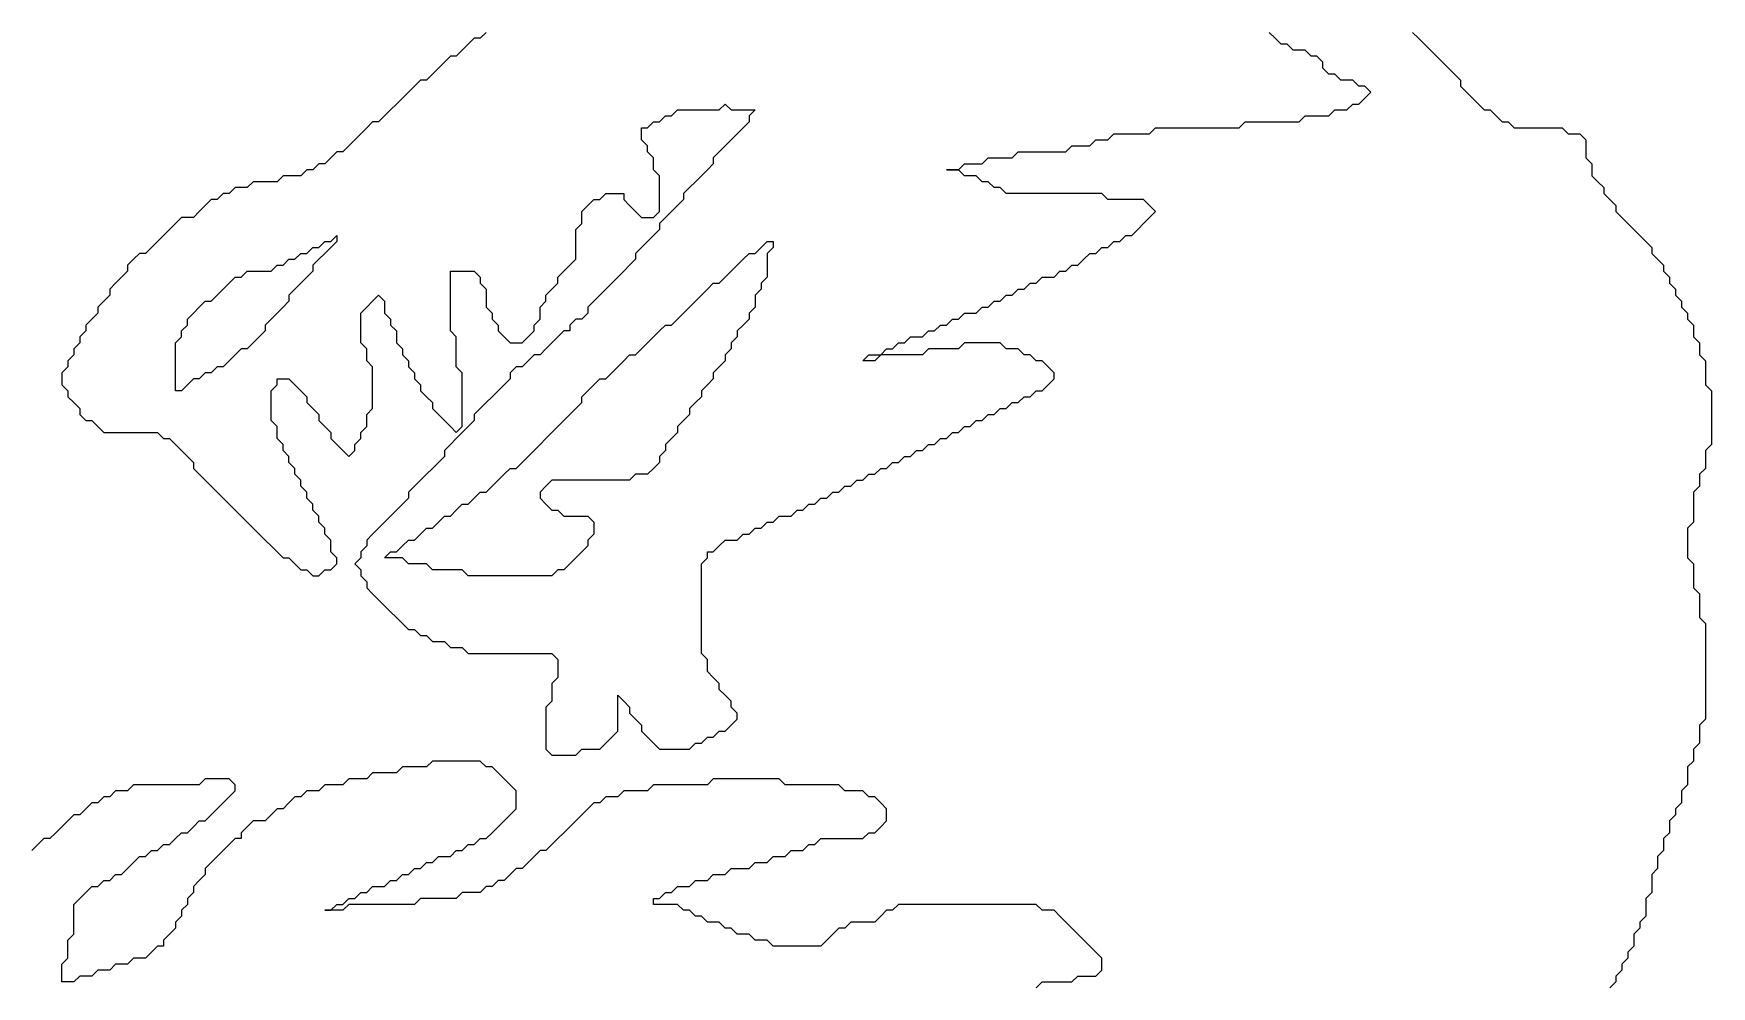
# Model space of a CAD drawing. Extents: x -0.87 to 0.87, y -0.9 to 0.9.
# Drawn here: x -0.6381 to -0.2433, y 0.4489 to 0.6733 of the extents above; entities that cross this region are included whole.
import ezdxf

# ---------------------------------------------------------------- set-up
doc = ezdxf.new("R2010")
doc.units = 0

msp = doc.modelspace()

# ---------------------------------------------------------------- linework, layer by layer
for points in [[(-0.531562, 0.673594), (-0.532969, 0.672187), (-0.534375, 0.672187), (-0.535781, 0.670781), (-0.537187, 0.669375), (-0.538594, 0.667969), (-0.54, 0.667969), (-0.541406, 0.666562), (-0.542813, 0.665156), (-0.544219, 0.66375), (-0.545625, 0.662344), (-0.547031, 0.662344), (-0.548438, 0.660937), (-0.549844, 0.659531), (-0.55125, 0.658125), (-0.552656, 0.656719), (-0.554063, 0.655312), (-0.555469, 0.653906), (-0.556875, 0.6525), (-0.558281, 0.6525), (-0.559688, 0.651094), (-0.561094, 0.649687), (-0.5625, 0.648281), (-0.563906, 0.646875), (-0.565312, 0.645469), (-0.566719, 0.645469), (-0.568125, 0.644062), (-0.569531, 0.642656), (-0.570937, 0.642656), (-0.572344, 0.64125), (-0.57375, 0.64125), (-0.575156, 0.639844), (-0.576562, 0.639844), (-0.577969, 0.639844), (-0.579375, 0.639844), (-0.580781, 0.638437), (-0.582187, 0.638437), (-0.583594, 0.638437), (-0.585, 0.638437), (-0.586406, 0.638437), (-0.587812, 0.637031), (-0.589219, 0.637031), (-0.590625, 0.637031), (-0.592031, 0.635625), (-0.593437, 0.635625), (-0.594844, 0.634219), (-0.59625, 0.634219), (-0.597656, 0.632812), (-0.599062, 0.631406), (-0.600469, 0.63), (-0.601875, 0.63), (-0.603281, 0.63), (-0.604687, 0.628594), (-0.606094, 0.627188), (-0.6075, 0.625781), (-0.608906, 0.624375), (-0.610312, 0.622969), (-0.611719, 0.621563), (-0.613125, 0.621563), (-0.614531, 0.620156), (-0.615938, 0.61875), (-0.615938, 0.617344), (-0.617344, 0.615938), (-0.61875, 0.614531), (-0.620156, 0.613125), (-0.620156, 0.611719), (-0.621563, 0.610312), (-0.622969, 0.608906), (-0.622969, 0.6075), (-0.624375, 0.606094), (-0.625781, 0.604687), (-0.625781, 0.603281), (-0.627188, 0.601875), (-0.627188, 0.600469), (-0.628594, 0.599062), (-0.628594, 0.597656), (-0.63, 0.59625), (-0.63, 0.594844), (-0.631406, 0.593437), (-0.631406, 0.592031), (-0.631406, 0.590625), (-0.63, 0.589219), (-0.63, 0.587812), (-0.628594, 0.586406), (-0.627188, 0.585), (-0.627188, 0.583594), (-0.625781, 0.582187), (-0.624375, 0.582187), (-0.622969, 0.580781), (-0.621563, 0.579375), (-0.620156, 0.579375), (-0.61875, 0.579375), (-0.617344, 0.579375), (-0.615938, 0.579375), (-0.614531, 0.579375), (-0.613125, 0.579375), (-0.611719, 0.579375), (-0.610312, 0.579375), (-0.608906, 0.579375), (-0.6075, 0.577969), (-0.606094, 0.577969), (-0.604687, 0.576562), (-0.603281, 0.575156), (-0.601875, 0.57375), (-0.600469, 0.572344), (-0.600469, 0.570937), (-0.599062, 0.569531), (-0.597656, 0.568125), (-0.59625, 0.566719), (-0.594844, 0.565312), (-0.593437, 0.563906), (-0.592031, 0.5625), (-0.590625, 0.561094), (-0.589219, 0.559688), (-0.587812, 0.558281), (-0.586406, 0.556875), (-0.585, 0.555469), (-0.583594, 0.554063), (-0.582187, 0.552656), (-0.580781, 0.55125), (-0.579375, 0.549844), (-0.577969, 0.549844), (-0.576562, 0.548438), (-0.575156, 0.547031), (-0.57375, 0.547031), (-0.572344, 0.545625), (-0.570937, 0.545625), (-0.569531, 0.547031), (-0.568125, 0.547031), (-0.566719, 0.548438), (-0.566719, 0.549844), (-0.568125, 0.55125), (-0.568125, 0.552656), (-0.568125, 0.554063), (-0.569531, 0.555469), (-0.569531, 0.556875), (-0.570937, 0.558281), (-0.570937, 0.559688), (-0.572344, 0.561094), (-0.572344, 0.5625), (-0.57375, 0.563906), (-0.57375, 0.565312), (-0.575156, 0.566719), (-0.575156, 0.568125), (-0.576562, 0.569531), (-0.576562, 0.570937), (-0.577969, 0.572344), (-0.577969, 0.57375), (-0.579375, 0.575156), (-0.579375, 0.576562), (-0.580781, 0.577969), (-0.580781, 0.579375), (-0.580781, 0.580781), (-0.582187, 0.582187), (-0.582187, 0.583594), (-0.582187, 0.585), (-0.582187, 0.586406), (-0.582187, 0.587812), (-0.582187, 0.589219), (-0.580781, 0.590625), (-0.580781, 0.592031), (-0.579375, 0.592031), (-0.577969, 0.592031), (-0.576562, 0.590625), (-0.575156, 0.589219), (-0.57375, 0.587812), (-0.57375, 0.586406), (-0.572344, 0.585), (-0.570937, 0.583594), (-0.570937, 0.582187), (-0.569531, 0.580781), (-0.568125, 0.579375), (-0.568125, 0.577969), (-0.566719, 0.576562), (-0.565312, 0.575156), (-0.563906, 0.57375), (-0.5625, 0.575156), (-0.5625, 0.576562), (-0.561094, 0.577969), (-0.561094, 0.579375), (-0.559688, 0.580781), (-0.559688, 0.582187), (-0.559688, 0.583594), (-0.558281, 0.585), (-0.558281, 0.586406), (-0.558281, 0.587812), (-0.558281, 0.589219), (-0.558281, 0.590625), (-0.558281, 0.592031), (-0.558281, 0.593437), (-0.558281, 0.594844), (-0.559688, 0.59625), (-0.559688, 0.597656), (-0.559688, 0.599062), (-0.561094, 0.600469), (-0.561094, 0.601875), (-0.561094, 0.603281), (-0.561094, 0.604687), (-0.561094, 0.606094), (-0.561094, 0.6075), (-0.559688, 0.608906), (-0.558281, 0.610312), (-0.556875, 0.611719), (-0.555469, 0.610312), (-0.555469, 0.608906), (-0.555469, 0.6075), (-0.554063, 0.606094), (-0.554063, 0.604687), (-0.552656, 0.603281), (-0.552656, 0.601875), (-0.552656, 0.600469), (-0.55125, 0.599062), (-0.55125, 0.597656), (-0.549844, 0.59625), (-0.549844, 0.594844), (-0.548438, 0.593437), (-0.548438, 0.592031), (-0.547031, 0.590625), (-0.547031, 0.589219), (-0.545625, 0.587812), (-0.544219, 0.586406), (-0.544219, 0.585), (-0.542813, 0.583594), (-0.541406, 0.582187), (-0.54, 0.580781), (-0.538594, 0.579375), (-0.537187, 0.580781), (-0.537187, 0.582187), (-0.537187, 0.583594), (-0.537187, 0.585), (-0.537187, 0.586406), (-0.537187, 0.587812), (-0.537187, 0.589219), (-0.537187, 0.590625), (-0.537187, 0.592031), (-0.537187, 0.593437), (-0.538594, 0.594844), (-0.538594, 0.59625), (-0.538594, 0.597656), (-0.538594, 0.599062), (-0.538594, 0.600469), (-0.538594, 0.601875), (-0.54, 0.603281), (-0.54, 0.604687), (-0.54, 0.606094), (-0.54, 0.6075), (-0.54, 0.608906), (-0.54, 0.610312), (-0.54, 0.611719), (-0.54, 0.613125), (-0.54, 0.614531), (-0.54, 0.615938), (-0.54, 0.617344), (-0.538594, 0.617344), (-0.537187, 0.617344), (-0.535781, 0.617344), (-0.534375, 0.617344), (-0.532969, 0.615938), (-0.532969, 0.614531), (-0.531562, 0.613125), (-0.531562, 0.611719), (-0.531562, 0.610312), (-0.531562, 0.608906), (-0.530156, 0.6075), (-0.530156, 0.606094), (-0.52875, 0.604687), (-0.52875, 0.603281), (-0.527344, 0.601875), (-0.525937, 0.600469), (-0.524531, 0.600469), (-0.523125, 0.600469), (-0.521719, 0.601875), (-0.520312, 0.603281), (-0.520312, 0.604687), (-0.518906, 0.606094), (-0.518906, 0.6075), (-0.518906, 0.608906), (-0.5175, 0.610312), (-0.5175, 0.611719), (-0.516094, 0.613125), (-0.514687, 0.614531), (-0.514687, 0.615938), (-0.513281, 0.617344), (-0.511875, 0.61875), (-0.510469, 0.620156), (-0.510469, 0.621563), (-0.510469, 0.622969), (-0.510469, 0.624375), (-0.510469, 0.625781), (-0.510469, 0.627188), (-0.509062, 0.628594), (-0.509062, 0.63), (-0.509062, 0.631406), (-0.507656, 0.632812), (-0.50625, 0.634219), (-0.504844, 0.634219), (-0.503437, 0.635625), (-0.502031, 0.635625), (-0.500625, 0.635625), (-0.499219, 0.635625), (-0.499219, 0.634219), (-0.497812, 0.632812), (-0.496406, 0.631406), (-0.495, 0.63), (-0.493594, 0.63), (-0.492188, 0.63), (-0.490781, 0.631406), (-0.490781, 0.632812), (-0.490781, 0.634219), (-0.490781, 0.635625), (-0.490781, 0.637031), (-0.490781, 0.638437), (-0.490781, 0.639844), (-0.492188, 0.64125), (-0.492188, 0.642656), (-0.492188, 0.644062), (-0.493594, 0.645469), (-0.493594, 0.646875), (-0.495, 0.648281), (-0.495, 0.649687), (-0.495, 0.651094), (-0.493594, 0.651094), (-0.492188, 0.6525), (-0.490781, 0.6525), (-0.489375, 0.653906), (-0.487969, 0.653906), (-0.486563, 0.655312), (-0.485156, 0.655312), (-0.48375, 0.655312), (-0.482344, 0.655312), (-0.480937, 0.655312), (-0.479531, 0.655312), (-0.478125, 0.655312), (-0.476719, 0.655312), (-0.475312, 0.656719), (-0.473906, 0.655312), (-0.4725, 0.655312), (-0.471094, 0.655312), (-0.469687, 0.655312), (-0.468281, 0.655312), (-0.469687, 0.653906), (-0.469687, 0.6525), (-0.471094, 0.651094), (-0.4725, 0.649687), (-0.473906, 0.648281), (-0.475312, 0.646875), (-0.476719, 0.645469), (-0.478125, 0.644062), (-0.478125, 0.642656), (-0.479531, 0.64125), (-0.480937, 0.639844), (-0.482344, 0.638437), (-0.48375, 0.637031), (-0.485156, 0.635625), (-0.485156, 0.634219), (-0.486563, 0.632812), (-0.487969, 0.631406), (-0.489375, 0.63), (-0.490781, 0.628594), (-0.490781, 0.627188), (-0.492188, 0.625781), (-0.493594, 0.624375), (-0.495, 0.622969), (-0.496406, 0.621563), (-0.496406, 0.620156), (-0.497812, 0.61875), (-0.499219, 0.617344), (-0.500625, 0.615938), (-0.502031, 0.614531), (-0.503437, 0.613125), (-0.504844, 0.611719), (-0.50625, 0.610312), (-0.507656, 0.608906), (-0.507656, 0.6075), (-0.509062, 0.606094), (-0.510469, 0.606094), (-0.511875, 0.604687), (-0.511875, 0.603281), (-0.513281, 0.603281), (-0.514687, 0.601875), (-0.516094, 0.600469), (-0.5175, 0.599062), (-0.518906, 0.597656), (-0.520312, 0.597656), (-0.521719, 0.59625), (-0.523125, 0.594844), (-0.524531, 0.594844), (-0.525937, 0.593437), (-0.525937, 0.592031), (-0.527344, 0.590625), (-0.52875, 0.589219), (-0.530156, 0.587812), (-0.531562, 0.586406), (-0.532969, 0.585), (-0.534375, 0.583594), (-0.534375, 0.582187), (-0.535781, 0.580781), (-0.537187, 0.579375), (-0.538594, 0.577969), (-0.54, 0.576562), (-0.541406, 0.575156), (-0.541406, 0.57375), (-0.542813, 0.572344), (-0.544219, 0.570937), (-0.545625, 0.569531), (-0.547031, 0.568125), (-0.548438, 0.566719), (-0.549844, 0.565312), (-0.549844, 0.563906), (-0.55125, 0.5625), (-0.552656, 0.561094), (-0.554063, 0.559688), (-0.555469, 0.558281), (-0.556875, 0.556875), (-0.558281, 0.555469), (-0.559688, 0.554063), (-0.559688, 0.552656), (-0.561094, 0.55125), (-0.561094, 0.549844), (-0.5625, 0.548438), (-0.561094, 0.547031), (-0.561094, 0.545625), (-0.559688, 0.544219), (-0.559688, 0.542813), (-0.558281, 0.541406), (-0.556875, 0.54), (-0.555469, 0.538594), (-0.554063, 0.537187), (-0.552656, 0.535781), (-0.55125, 0.534375), (-0.549844, 0.532969), (-0.548438, 0.532969), (-0.547031, 0.531562), (-0.545625, 0.531562), (-0.544219, 0.530156), (-0.542813, 0.530156), (-0.541406, 0.530156), (-0.54, 0.52875), (-0.538594, 0.52875), (-0.537187, 0.52875), (-0.535781, 0.527344), (-0.534375, 0.527344), (-0.532969, 0.527344), (-0.531562, 0.527344), (-0.530156, 0.527344), (-0.52875, 0.527344), (-0.527344, 0.527344), (-0.525937, 0.527344), (-0.524531, 0.527344), (-0.523125, 0.527344), (-0.521719, 0.527344), (-0.520312, 0.527344), (-0.518906, 0.527344), (-0.5175, 0.527344), (-0.516094, 0.527344), (-0.514687, 0.525937), (-0.514687, 0.524531), (-0.514687, 0.523125), (-0.514687, 0.521719), (-0.516094, 0.520312), (-0.516094, 0.518906), (-0.516094, 0.5175), (-0.516094, 0.516094), (-0.5175, 0.514687), (-0.5175, 0.513281), (-0.5175, 0.511875), (-0.5175, 0.510469), (-0.5175, 0.509062), (-0.5175, 0.507656), (-0.5175, 0.50625), (-0.5175, 0.504844), (-0.516094, 0.503437), (-0.514687, 0.503437), (-0.513281, 0.503437), (-0.511875, 0.503437), (-0.510469, 0.503437), (-0.509062, 0.504844), (-0.507656, 0.504844), (-0.50625, 0.504844), (-0.504844, 0.504844), (-0.503437, 0.50625), (-0.502031, 0.507656), (-0.500625, 0.509062), (-0.500625, 0.510469), (-0.500625, 0.511875), (-0.500625, 0.513281), (-0.500625, 0.514687), (-0.500625, 0.516094), (-0.500625, 0.5175), (-0.499219, 0.516094), (-0.497812, 0.514687), (-0.497812, 0.513281), (-0.496406, 0.511875), (-0.495, 0.510469), (-0.495, 0.509062), (-0.493594, 0.507656), (-0.492188, 0.50625), (-0.490781, 0.504844), (-0.489375, 0.504844), (-0.487969, 0.504844), (-0.486563, 0.504844), (-0.485156, 0.504844), (-0.48375, 0.504844), (-0.482344, 0.50625), (-0.480937, 0.50625), (-0.479531, 0.507656), (-0.478125, 0.507656), (-0.476719, 0.509062), (-0.475312, 0.509062), (-0.473906, 0.510469), (-0.4725, 0.511875), (-0.4725, 0.513281), (-0.473906, 0.514687), (-0.473906, 0.516094), (-0.475312, 0.5175), (-0.476719, 0.518906), (-0.476719, 0.520312), (-0.478125, 0.521719), (-0.479531, 0.523125), (-0.479531, 0.524531), (-0.479531, 0.525937), (-0.480937, 0.527344), (-0.480937, 0.52875), (-0.480937, 0.530156), (-0.480937, 0.531562), (-0.480937, 0.532969), (-0.480937, 0.534375), (-0.480937, 0.535781), (-0.480937, 0.537187), (-0.480937, 0.538594), (-0.480937, 0.54), (-0.480937, 0.541406), (-0.480937, 0.542813), (-0.480937, 0.544219), (-0.480937, 0.545625), (-0.480937, 0.547031), (-0.480937, 0.548438), (-0.479531, 0.549844), (-0.479531, 0.55125), (-0.478125, 0.55125), (-0.476719, 0.552656), (-0.475312, 0.554063), (-0.473906, 0.554063), (-0.4725, 0.554063), (-0.471094, 0.555469), (-0.469687, 0.555469), (-0.468281, 0.556875), (-0.466875, 0.556875), (-0.465469, 0.558281), (-0.464062, 0.558281), (-0.462656, 0.559688), (-0.46125, 0.559688), (-0.459844, 0.559688), (-0.458437, 0.561094), (-0.457031, 0.561094), (-0.455625, 0.5625), (-0.454219, 0.5625), (-0.452813, 0.563906), (-0.451406, 0.563906), (-0.45, 0.565312), (-0.448594, 0.565312), (-0.447187, 0.566719), (-0.445781, 0.566719), (-0.444375, 0.568125), (-0.442969, 0.568125), (-0.441562, 0.569531), (-0.440156, 0.569531), (-0.43875, 0.570937), (-0.437344, 0.570937), (-0.435937, 0.572344), (-0.434531, 0.572344), (-0.433125, 0.57375), (-0.431719, 0.57375), (-0.430312, 0.575156), (-0.428906, 0.575156), (-0.4275, 0.576562), (-0.426094, 0.576562), (-0.424687, 0.577969), (-0.423281, 0.577969), (-0.421875, 0.579375), (-0.420469, 0.579375), (-0.419063, 0.580781), (-0.417656, 0.580781), (-0.41625, 0.582187), (-0.414844, 0.582187), (-0.413437, 0.583594), (-0.412031, 0.583594), (-0.410625, 0.585), (-0.409219, 0.585), (-0.407812, 0.586406), (-0.406406, 0.586406), (-0.405, 0.587812), (-0.403594, 0.587812), (-0.402187, 0.589219), (-0.400781, 0.589219), (-0.399375, 0.590625), (-0.397969, 0.592031), (-0.397969, 0.593437), (-0.399375, 0.594844), (-0.400781, 0.59625), (-0.402187, 0.59625), (-0.403594, 0.597656), (-0.405, 0.597656), (-0.406406, 0.599062), (-0.407812, 0.599062), (-0.409219, 0.599062), (-0.410625, 0.600469), (-0.412031, 0.600469), (-0.413437, 0.600469), (-0.414844, 0.600469), (-0.41625, 0.600469), (-0.417656, 0.600469), (-0.419063, 0.600469), (-0.420469, 0.599062), (-0.421875, 0.599062), (-0.423281, 0.599062), (-0.424687, 0.599062), (-0.426094, 0.599062), (-0.4275, 0.599062), (-0.428906, 0.597656), (-0.430312, 0.597656), (-0.431719, 0.597656), (-0.433125, 0.597656), (-0.434531, 0.597656), (-0.435937, 0.597656), (-0.437344, 0.597656), (-0.43875, 0.597656), (-0.440156, 0.59625), (-0.441562, 0.59625), (-0.442969, 0.59625), (-0.441562, 0.597656), (-0.440156, 0.597656), (-0.43875, 0.597656), (-0.437344, 0.599062), (-0.435937, 0.599062), (-0.434531, 0.600469), (-0.433125, 0.600469), (-0.431719, 0.601875), (-0.430312, 0.601875), (-0.428906, 0.601875), (-0.4275, 0.603281), (-0.426094, 0.603281), (-0.424687, 0.604687), (-0.423281, 0.604687), (-0.421875, 0.606094), (-0.420469, 0.606094), (-0.419063, 0.6075), (-0.417656, 0.6075), (-0.41625, 0.6075), (-0.414844, 0.608906), (-0.413437, 0.608906), (-0.412031, 0.610312), (-0.410625, 0.610312), (-0.409219, 0.611719), (-0.407812, 0.611719), (-0.406406, 0.613125), (-0.405, 0.613125), (-0.403594, 0.614531), (-0.402187, 0.614531), (-0.400781, 0.615938), (-0.399375, 0.615938), (-0.397969, 0.615938), (-0.396562, 0.617344), (-0.395156, 0.617344), (-0.39375, 0.61875), (-0.392344, 0.61875), (-0.390937, 0.620156), (-0.389531, 0.621563), (-0.388125, 0.621563), (-0.386719, 0.622969), (-0.385313, 0.622969), (-0.383906, 0.624375), (-0.3825, 0.624375), (-0.381094, 0.625781), (-0.379688, 0.625781), (-0.378281, 0.627188), (-0.376875, 0.628594), (-0.375469, 0.63), (-0.374062, 0.631406), (-0.375469, 0.632812), (-0.376875, 0.634219), (-0.378281, 0.634219), (-0.379688, 0.634219), (-0.381094, 0.634219), (-0.3825, 0.634219), (-0.383906, 0.634219), (-0.385313, 0.634219), (-0.386719, 0.635625), (-0.388125, 0.635625), (-0.389531, 0.635625), (-0.390937, 0.635625), (-0.392344, 0.635625), (-0.39375, 0.635625), (-0.395156, 0.635625), (-0.396562, 0.635625), (-0.397969, 0.635625), (-0.399375, 0.635625), (-0.400781, 0.635625), (-0.402187, 0.635625), (-0.403594, 0.635625), (-0.405, 0.635625), (-0.406406, 0.635625), (-0.407812, 0.635625), (-0.409219, 0.635625), (-0.410625, 0.637031), (-0.412031, 0.637031), (-0.413437, 0.638437), (-0.414844, 0.638437), (-0.41625, 0.639844), (-0.417656, 0.639844), (-0.419063, 0.639844), (-0.420469, 0.64125), (-0.421875, 0.64125), (-0.423281, 0.64125), (-0.421875, 0.64125), (-0.420469, 0.64125), (-0.419063, 0.642656), (-0.417656, 0.642656), (-0.41625, 0.642656), (-0.414844, 0.642656), (-0.413437, 0.644062), (-0.412031, 0.644062), (-0.410625, 0.644062), (-0.409219, 0.644062), (-0.407812, 0.644062), (-0.406406, 0.645469), (-0.405, 0.645469), (-0.403594, 0.645469), (-0.402187, 0.645469), (-0.400781, 0.645469), (-0.399375, 0.645469), (-0.397969, 0.645469), (-0.396562, 0.645469), (-0.395156, 0.645469), (-0.39375, 0.646875), (-0.392344, 0.646875), (-0.390937, 0.646875), (-0.389531, 0.646875), (-0.388125, 0.648281), (-0.386719, 0.648281), (-0.385313, 0.648281), (-0.383906, 0.649687), (-0.3825, 0.649687), (-0.381094, 0.649687), (-0.379688, 0.649687), (-0.378281, 0.649687), (-0.376875, 0.649687), (-0.375469, 0.649687), (-0.374062, 0.651094), (-0.372656, 0.651094), (-0.37125, 0.651094), (-0.369844, 0.651094), (-0.368437, 0.651094), (-0.367031, 0.651094), (-0.365625, 0.651094), (-0.364219, 0.651094), (-0.362812, 0.651094), (-0.361406, 0.651094), (-0.36, 0.651094), (-0.358594, 0.651094), (-0.357187, 0.651094), (-0.355781, 0.651094), (-0.354375, 0.651094), (-0.352969, 0.6525), (-0.351562, 0.6525), (-0.350156, 0.6525), (-0.34875, 0.6525), (-0.347344, 0.6525), (-0.345938, 0.6525), (-0.344531, 0.6525), (-0.343125, 0.6525), (-0.341719, 0.6525), (-0.340312, 0.6525), (-0.338906, 0.653906), (-0.3375, 0.653906), (-0.336094, 0.653906), (-0.334687, 0.653906), (-0.333281, 0.653906), (-0.331875, 0.655312), (-0.330469, 0.655312), (-0.329062, 0.655312), (-0.327656, 0.656719), (-0.32625, 0.656719), (-0.324844, 0.658125), (-0.323437, 0.659531), (-0.324844, 0.660937), (-0.32625, 0.660937), (-0.327656, 0.662344), (-0.329062, 0.662344), (-0.330469, 0.662344), (-0.331875, 0.66375), (-0.333281, 0.66375), (-0.334687, 0.665156), (-0.334687, 0.666562), (-0.336094, 0.667969), (-0.3375, 0.667969), (-0.338906, 0.669375), (-0.340312, 0.669375), (-0.341719, 0.669375), (-0.343125, 0.670781), (-0.344531, 0.670781), (-0.345938, 0.672187), (-0.347344, 0.673594)], [(-0.313594, 0.673594), (-0.312188, 0.672187), (-0.310781, 0.670781), (-0.309375, 0.669375), (-0.307969, 0.667969), (-0.306563, 0.666562), (-0.305156, 0.665156), (-0.30375, 0.66375), (-0.302344, 0.662344), (-0.302344, 0.660937), (-0.300937, 0.659531), (-0.299531, 0.658125), (-0.298125, 0.656719), (-0.296719, 0.655312), (-0.295312, 0.655312), (-0.293906, 0.653906), (-0.2925, 0.6525), (-0.291094, 0.6525), (-0.289687, 0.651094), (-0.288281, 0.651094), (-0.286875, 0.651094), (-0.285469, 0.651094), (-0.284062, 0.651094), (-0.282656, 0.651094), (-0.28125, 0.651094), (-0.279844, 0.651094), (-0.278438, 0.651094), (-0.277031, 0.649687), (-0.275625, 0.649687), (-0.274219, 0.649687), (-0.272813, 0.648281), (-0.272813, 0.646875), (-0.272813, 0.645469), (-0.272813, 0.644062), (-0.271406, 0.642656), (-0.271406, 0.64125), (-0.271406, 0.639844), (-0.27, 0.638437), (-0.268594, 0.637031), (-0.268594, 0.635625), (-0.267187, 0.634219), (-0.265781, 0.632812), (-0.265781, 0.631406), (-0.264375, 0.63), (-0.262969, 0.628594), (-0.261562, 0.627188), (-0.260156, 0.625781), (-0.25875, 0.624375), (-0.257344, 0.622969), (-0.257344, 0.621563), (-0.255937, 0.620156), (-0.254531, 0.61875), (-0.254531, 0.617344), (-0.253125, 0.615938), (-0.253125, 0.614531), (-0.251719, 0.613125), (-0.251719, 0.611719), (-0.250312, 0.610312), (-0.250312, 0.608906), (-0.248906, 0.6075), (-0.248906, 0.606094), (-0.2475, 0.604687), (-0.2475, 0.603281), (-0.2475, 0.601875), (-0.246094, 0.600469), (-0.246094, 0.599062), (-0.246094, 0.597656), (-0.244688, 0.59625), (-0.244688, 0.594844), (-0.244688, 0.593437), (-0.244688, 0.592031), (-0.244688, 0.590625), (-0.243281, 0.589219), (-0.243281, 0.587812), (-0.243281, 0.586406), (-0.243281, 0.585), (-0.243281, 0.583594), (-0.243281, 0.582187), (-0.243281, 0.580781), (-0.243281, 0.579375), (-0.243281, 0.577969), (-0.243281, 0.576562), (-0.244688, 0.575156), (-0.244688, 0.57375), (-0.244688, 0.572344), (-0.244688, 0.570937), (-0.246094, 0.569531), (-0.246094, 0.568125), (-0.246094, 0.566719), (-0.2475, 0.565312), (-0.2475, 0.563906), (-0.2475, 0.5625), (-0.2475, 0.561094), (-0.2475, 0.559688), (-0.2475, 0.558281), (-0.248906, 0.556875), (-0.248906, 0.555469), (-0.248906, 0.554063), (-0.248906, 0.552656), (-0.248906, 0.55125), (-0.248906, 0.549844), (-0.2475, 0.548438), (-0.2475, 0.547031), (-0.2475, 0.545625), (-0.2475, 0.544219), (-0.2475, 0.542813), (-0.246094, 0.541406), (-0.246094, 0.54), (-0.246094, 0.538594), (-0.246094, 0.537187), (-0.246094, 0.535781), (-0.244688, 0.534375), (-0.244688, 0.532969), (-0.244688, 0.531562), (-0.244688, 0.530156), (-0.244688, 0.52875), (-0.244688, 0.527344), (-0.244688, 0.525937), (-0.244688, 0.524531), (-0.244688, 0.523125), (-0.244688, 0.521719), (-0.244688, 0.520312), (-0.244688, 0.518906), (-0.244688, 0.5175), (-0.244688, 0.516094), (-0.244688, 0.514687), (-0.244688, 0.513281), (-0.244688, 0.511875), (-0.246094, 0.510469), (-0.246094, 0.509062), (-0.246094, 0.507656), (-0.246094, 0.50625), (-0.2475, 0.504844), (-0.2475, 0.503437), (-0.2475, 0.502031), (-0.248906, 0.500625), (-0.248906, 0.499219), (-0.248906, 0.497812), (-0.248906, 0.496406), (-0.250312, 0.495), (-0.250312, 0.493594), (-0.250312, 0.492188), (-0.251719, 0.490781), (-0.251719, 0.489375), (-0.253125, 0.487969), (-0.253125, 0.486563), (-0.253125, 0.485156), (-0.254531, 0.48375), (-0.254531, 0.482344), (-0.254531, 0.480937), (-0.255937, 0.479531), (-0.255937, 0.478125), (-0.255937, 0.476719), (-0.257344, 0.475312), (-0.257344, 0.473906), (-0.257344, 0.4725), (-0.257344, 0.471094), (-0.25875, 0.469687), (-0.25875, 0.468281), (-0.25875, 0.466875), (-0.25875, 0.465469), (-0.260156, 0.464062), (-0.260156, 0.462656), (-0.261562, 0.46125), (-0.261562, 0.459844), (-0.261562, 0.458437), (-0.262969, 0.457031), (-0.262969, 0.455625), (-0.264375, 0.454219), (-0.264375, 0.452813), (-0.265781, 0.451406), (-0.265781, 0.45), (-0.267187, 0.448594)], [(-0.604687, 0.600469), (-0.603281, 0.601875), (-0.603281, 0.603281), (-0.601875, 0.604687), (-0.601875, 0.606094), (-0.600469, 0.6075), (-0.599062, 0.608906), (-0.597656, 0.610312), (-0.59625, 0.610312), (-0.594844, 0.611719), (-0.593437, 0.613125), (-0.592031, 0.614531), (-0.590625, 0.615938), (-0.589219, 0.615938), (-0.587812, 0.617344), (-0.586406, 0.617344), (-0.585, 0.617344), (-0.583594, 0.617344), (-0.582187, 0.617344), (-0.580781, 0.61875), (-0.579375, 0.61875), (-0.577969, 0.620156), (-0.576562, 0.620156), (-0.575156, 0.621563), (-0.57375, 0.621563), (-0.572344, 0.622969), (-0.570937, 0.622969), (-0.569531, 0.624375), (-0.568125, 0.624375), (-0.566719, 0.625781), (-0.566719, 0.624375), (-0.568125, 0.622969), (-0.569531, 0.621563), (-0.570937, 0.620156), (-0.572344, 0.61875), (-0.572344, 0.617344), (-0.57375, 0.615938), (-0.575156, 0.614531), (-0.576562, 0.613125), (-0.577969, 0.611719), (-0.577969, 0.610312), (-0.579375, 0.608906), (-0.580781, 0.6075), (-0.582187, 0.606094), (-0.583594, 0.604687), (-0.583594, 0.603281), (-0.585, 0.601875), (-0.586406, 0.600469), (-0.587812, 0.599062), (-0.589219, 0.599062), (-0.590625, 0.597656), (-0.592031, 0.59625), (-0.593437, 0.594844), (-0.594844, 0.594844), (-0.59625, 0.593437), (-0.597656, 0.593437), (-0.599062, 0.592031), (-0.600469, 0.592031), (-0.601875, 0.590625), (-0.603281, 0.589219), (-0.604687, 0.589219), (-0.604687, 0.590625), (-0.604687, 0.592031), (-0.604687, 0.593437), (-0.604687, 0.594844), (-0.604687, 0.59625), (-0.604687, 0.597656), (-0.604687, 0.599062), (-0.604687, 0.600469)], [(-0.555469, 0.549844), (-0.554063, 0.55125), (-0.552656, 0.55125), (-0.55125, 0.552656), (-0.549844, 0.554063), (-0.548438, 0.554063), (-0.547031, 0.555469), (-0.545625, 0.556875), (-0.544219, 0.556875), (-0.542813, 0.558281), (-0.541406, 0.559688), (-0.54, 0.559688), (-0.538594, 0.561094), (-0.537187, 0.5625), (-0.535781, 0.5625), (-0.534375, 0.563906), (-0.532969, 0.565312), (-0.531562, 0.565312), (-0.530156, 0.566719), (-0.52875, 0.568125), (-0.527344, 0.569531), (-0.525937, 0.570937), (-0.524531, 0.570937), (-0.523125, 0.572344), (-0.521719, 0.57375), (-0.520312, 0.575156), (-0.518906, 0.576562), (-0.5175, 0.577969), (-0.516094, 0.579375), (-0.514687, 0.580781), (-0.513281, 0.582187), (-0.511875, 0.583594), (-0.510469, 0.585), (-0.509062, 0.586406), (-0.509062, 0.587812), (-0.507656, 0.589219), (-0.50625, 0.590625), (-0.504844, 0.592031), (-0.503437, 0.592031), (-0.502031, 0.593437), (-0.500625, 0.594844), (-0.499219, 0.59625), (-0.497812, 0.597656), (-0.496406, 0.597656), (-0.495, 0.599062), (-0.493594, 0.600469), (-0.492188, 0.601875), (-0.490781, 0.603281), (-0.489375, 0.604687), (-0.487969, 0.604687), (-0.486563, 0.606094), (-0.485156, 0.6075), (-0.48375, 0.608906), (-0.482344, 0.610312), (-0.480937, 0.611719), (-0.479531, 0.613125), (-0.478125, 0.614531), (-0.476719, 0.614531), (-0.475312, 0.615938), (-0.473906, 0.617344), (-0.4725, 0.61875), (-0.471094, 0.620156), (-0.469687, 0.621563), (-0.468281, 0.621563), (-0.466875, 0.622969), (-0.465469, 0.624375), (-0.464062, 0.624375), (-0.464062, 0.622969), (-0.465469, 0.621563), (-0.465469, 0.620156), (-0.465469, 0.61875), (-0.465469, 0.617344), (-0.465469, 0.615938), (-0.466875, 0.614531), (-0.466875, 0.613125), (-0.468281, 0.611719), (-0.468281, 0.610312), (-0.468281, 0.608906), (-0.469687, 0.6075), (-0.469687, 0.606094), (-0.471094, 0.604687), (-0.4725, 0.603281), (-0.4725, 0.601875), (-0.473906, 0.600469), (-0.473906, 0.599062), (-0.475312, 0.597656), (-0.475312, 0.59625), (-0.476719, 0.594844), (-0.478125, 0.593437), (-0.478125, 0.592031), (-0.479531, 0.590625), (-0.480937, 0.589219), (-0.480937, 0.587812), (-0.482344, 0.586406), (-0.48375, 0.585), (-0.48375, 0.583594), (-0.485156, 0.582187), (-0.486563, 0.580781), (-0.486563, 0.579375), (-0.487969, 0.577969), (-0.489375, 0.576562), (-0.489375, 0.575156), (-0.490781, 0.57375), (-0.490781, 0.572344), (-0.492188, 0.570937), (-0.493594, 0.569531), (-0.495, 0.569531), (-0.496406, 0.569531), (-0.497812, 0.568125), (-0.499219, 0.568125), (-0.500625, 0.568125), (-0.502031, 0.568125), (-0.503437, 0.568125), (-0.504844, 0.568125), (-0.50625, 0.568125), (-0.507656, 0.568125), (-0.509062, 0.568125), (-0.510469, 0.568125), (-0.511875, 0.568125), (-0.513281, 0.568125), (-0.514687, 0.568125), (-0.516094, 0.568125), (-0.5175, 0.566719), (-0.518906, 0.565312), (-0.518906, 0.563906), (-0.5175, 0.5625), (-0.516094, 0.561094), (-0.514687, 0.561094), (-0.513281, 0.559688), (-0.511875, 0.559688), (-0.510469, 0.559688), (-0.509062, 0.559688), (-0.507656, 0.559688), (-0.50625, 0.558281), (-0.50625, 0.556875), (-0.50625, 0.555469), (-0.507656, 0.554063), (-0.507656, 0.552656), (-0.509062, 0.55125), (-0.510469, 0.549844), (-0.511875, 0.548438), (-0.513281, 0.547031), (-0.514687, 0.547031), (-0.516094, 0.545625), (-0.5175, 0.545625), (-0.518906, 0.545625), (-0.520312, 0.545625), (-0.521719, 0.545625), (-0.523125, 0.545625), (-0.524531, 0.545625), (-0.525937, 0.545625), (-0.527344, 0.545625), (-0.52875, 0.545625), (-0.530156, 0.545625), (-0.531562, 0.545625), (-0.532969, 0.545625), (-0.534375, 0.545625), (-0.535781, 0.545625), (-0.537187, 0.547031), (-0.538594, 0.547031), (-0.54, 0.547031), (-0.541406, 0.547031), (-0.542813, 0.547031), (-0.544219, 0.547031), (-0.545625, 0.548438), (-0.547031, 0.548438), (-0.548438, 0.548438), (-0.549844, 0.548438), (-0.55125, 0.549844), (-0.552656, 0.549844), (-0.554063, 0.549844), (-0.555469, 0.549844)], [(-0.402187, 0.448594), (-0.400781, 0.45), (-0.399375, 0.45), (-0.397969, 0.45), (-0.396562, 0.45), (-0.395156, 0.45), (-0.39375, 0.45), (-0.392344, 0.451406), (-0.390937, 0.451406), (-0.389531, 0.451406), (-0.388125, 0.451406), (-0.386719, 0.452813), (-0.386719, 0.454219), (-0.386719, 0.455625), (-0.388125, 0.457031), (-0.389531, 0.458437), (-0.390937, 0.459844), (-0.392344, 0.46125), (-0.39375, 0.462656), (-0.395156, 0.464062), (-0.396562, 0.465469), (-0.397969, 0.466875), (-0.399375, 0.466875), (-0.400781, 0.466875), (-0.402187, 0.468281), (-0.403594, 0.468281), (-0.405, 0.468281), (-0.406406, 0.468281), (-0.407812, 0.468281), (-0.409219, 0.468281), (-0.410625, 0.468281), (-0.412031, 0.468281), (-0.413437, 0.468281), (-0.414844, 0.468281), (-0.41625, 0.468281), (-0.417656, 0.468281), (-0.419063, 0.468281), (-0.420469, 0.468281), (-0.421875, 0.468281), (-0.423281, 0.468281), (-0.424687, 0.468281), (-0.426094, 0.468281), (-0.4275, 0.468281), (-0.428906, 0.468281), (-0.430312, 0.468281), (-0.431719, 0.468281), (-0.433125, 0.468281), (-0.434531, 0.468281), (-0.435937, 0.466875), (-0.437344, 0.466875), (-0.43875, 0.465469), (-0.440156, 0.464062), (-0.441562, 0.464062), (-0.442969, 0.464062), (-0.444375, 0.464062), (-0.445781, 0.464062), (-0.447187, 0.462656), (-0.448594, 0.462656), (-0.45, 0.46125), (-0.451406, 0.459844), (-0.452813, 0.458437), (-0.454219, 0.458437), (-0.455625, 0.458437), (-0.457031, 0.458437), (-0.458437, 0.458437), (-0.459844, 0.458437), (-0.46125, 0.458437), (-0.462656, 0.458437), (-0.464062, 0.458437), (-0.465469, 0.459844), (-0.466875, 0.459844), (-0.468281, 0.459844), (-0.469687, 0.46125), (-0.471094, 0.46125), (-0.4725, 0.46125), (-0.473906, 0.462656), (-0.475312, 0.462656), (-0.476719, 0.464062), (-0.478125, 0.464062), (-0.479531, 0.464062), (-0.480937, 0.465469), (-0.482344, 0.465469), (-0.48375, 0.466875), (-0.485156, 0.466875), (-0.486563, 0.468281), (-0.487969, 0.468281), (-0.489375, 0.468281), (-0.490781, 0.468281), (-0.492188, 0.468281), (-0.492188, 0.469687), (-0.490781, 0.469687), (-0.489375, 0.471094), (-0.487969, 0.471094), (-0.486563, 0.4725), (-0.485156, 0.4725), (-0.48375, 0.4725), (-0.482344, 0.473906), (-0.480937, 0.473906), (-0.479531, 0.473906), (-0.478125, 0.475312), (-0.476719, 0.475312), (-0.475312, 0.475312), (-0.473906, 0.476719), (-0.4725, 0.476719), (-0.471094, 0.476719), (-0.469687, 0.476719), (-0.468281, 0.478125), (-0.466875, 0.478125), (-0.465469, 0.478125), (-0.464062, 0.479531), (-0.462656, 0.479531), (-0.46125, 0.479531), (-0.459844, 0.480937), (-0.458437, 0.480937), (-0.457031, 0.480937), (-0.455625, 0.482344), (-0.454219, 0.482344), (-0.452813, 0.48375), (-0.451406, 0.48375), (-0.45, 0.48375), (-0.448594, 0.48375), (-0.447187, 0.48375), (-0.445781, 0.48375), (-0.444375, 0.48375), (-0.442969, 0.48375), (-0.441562, 0.485156), (-0.440156, 0.485156), (-0.43875, 0.486563), (-0.437344, 0.487969), (-0.437344, 0.489375), (-0.437344, 0.490781), (-0.43875, 0.492188), (-0.440156, 0.493594), (-0.441562, 0.493594), (-0.442969, 0.495), (-0.444375, 0.495), (-0.445781, 0.495), (-0.447187, 0.495), (-0.448594, 0.496406), (-0.45, 0.496406), (-0.451406, 0.496406), (-0.452813, 0.496406), (-0.454219, 0.496406), (-0.455625, 0.496406), (-0.457031, 0.496406), (-0.458437, 0.496406), (-0.459844, 0.496406), (-0.46125, 0.496406), (-0.462656, 0.497812), (-0.464062, 0.497812), (-0.465469, 0.497812), (-0.466875, 0.497812), (-0.468281, 0.497812), (-0.469687, 0.497812), (-0.471094, 0.497812), (-0.4725, 0.497812), (-0.473906, 0.497812), (-0.475312, 0.497812), (-0.476719, 0.497812), (-0.478125, 0.497812), (-0.479531, 0.496406), (-0.480937, 0.496406), (-0.482344, 0.496406), (-0.48375, 0.496406), (-0.485156, 0.496406), (-0.486563, 0.496406), (-0.487969, 0.496406), (-0.489375, 0.496406), (-0.490781, 0.496406), (-0.492188, 0.496406), (-0.493594, 0.495), (-0.495, 0.495), (-0.496406, 0.495), (-0.497812, 0.495), (-0.499219, 0.495), (-0.500625, 0.493594), (-0.502031, 0.493594), (-0.503437, 0.493594), (-0.504844, 0.492188), (-0.50625, 0.492188), (-0.507656, 0.490781), (-0.509062, 0.489375), (-0.510469, 0.487969), (-0.511875, 0.486563), (-0.513281, 0.485156), (-0.514687, 0.48375), (-0.516094, 0.482344), (-0.5175, 0.480937), (-0.518906, 0.480937), (-0.520312, 0.479531), (-0.521719, 0.478125), (-0.523125, 0.476719), (-0.524531, 0.476719), (-0.525937, 0.475312), (-0.527344, 0.473906), (-0.52875, 0.473906), (-0.530156, 0.4725), (-0.531562, 0.4725), (-0.532969, 0.471094), (-0.534375, 0.471094), (-0.535781, 0.471094), (-0.537187, 0.471094), (-0.538594, 0.469687), (-0.54, 0.469687), (-0.541406, 0.469687), (-0.542813, 0.469687), (-0.544219, 0.469687), (-0.545625, 0.469687), (-0.547031, 0.469687), (-0.548438, 0.468281), (-0.549844, 0.468281), (-0.55125, 0.468281), (-0.552656, 0.468281), (-0.554063, 0.468281), (-0.555469, 0.468281), (-0.556875, 0.468281), (-0.558281, 0.468281), (-0.559688, 0.468281), (-0.561094, 0.468281), (-0.5625, 0.468281), (-0.563906, 0.468281), (-0.565312, 0.466875), (-0.566719, 0.466875), (-0.568125, 0.466875), (-0.569531, 0.466875), (-0.568125, 0.466875), (-0.566719, 0.468281), (-0.565312, 0.468281), (-0.563906, 0.469687), (-0.5625, 0.469687), (-0.561094, 0.471094), (-0.559688, 0.471094), (-0.558281, 0.4725), (-0.556875, 0.4725), (-0.555469, 0.4725), (-0.554063, 0.473906), (-0.552656, 0.473906), (-0.55125, 0.475312), (-0.549844, 0.475312), (-0.548438, 0.476719), (-0.547031, 0.476719), (-0.545625, 0.478125), (-0.544219, 0.478125), (-0.542813, 0.479531), (-0.541406, 0.479531), (-0.54, 0.479531), (-0.538594, 0.480937), (-0.537187, 0.480937), (-0.535781, 0.482344), (-0.534375, 0.482344), (-0.532969, 0.48375), (-0.531562, 0.48375), (-0.530156, 0.485156), (-0.52875, 0.486563), (-0.527344, 0.487969), (-0.525937, 0.489375), (-0.524531, 0.490781), (-0.524531, 0.492188), (-0.524531, 0.493594), (-0.524531, 0.495), (-0.525937, 0.496406), (-0.527344, 0.497812), (-0.52875, 0.499219), (-0.530156, 0.500625), (-0.531562, 0.500625), (-0.532969, 0.502031), (-0.534375, 0.502031), (-0.535781, 0.502031), (-0.537187, 0.502031), (-0.538594, 0.502031), (-0.54, 0.502031), (-0.541406, 0.502031), (-0.542813, 0.502031), (-0.544219, 0.502031), (-0.545625, 0.500625), (-0.547031, 0.500625), (-0.548438, 0.500625), (-0.549844, 0.500625), (-0.55125, 0.500625), (-0.552656, 0.499219), (-0.554063, 0.499219), (-0.555469, 0.499219), (-0.556875, 0.499219), (-0.558281, 0.499219), (-0.559688, 0.497812), (-0.561094, 0.497812), (-0.5625, 0.497812), (-0.563906, 0.497812), (-0.565312, 0.496406), (-0.566719, 0.496406), (-0.568125, 0.496406), (-0.569531, 0.496406), (-0.570937, 0.495), (-0.572344, 0.495), (-0.57375, 0.495), (-0.575156, 0.493594), (-0.576562, 0.493594), (-0.577969, 0.492188), (-0.579375, 0.490781), (-0.580781, 0.490781), (-0.582187, 0.489375), (-0.583594, 0.487969), (-0.585, 0.487969), (-0.586406, 0.487969), (-0.587812, 0.486563), (-0.589219, 0.485156), (-0.589219, 0.48375), (-0.590625, 0.48375), (-0.592031, 0.482344), (-0.593437, 0.480937), (-0.594844, 0.479531), (-0.59625, 0.478125), (-0.597656, 0.476719), (-0.597656, 0.475312), (-0.599062, 0.473906), (-0.600469, 0.4725), (-0.600469, 0.471094), (-0.601875, 0.469687), (-0.601875, 0.468281), (-0.603281, 0.466875), (-0.603281, 0.465469), (-0.604687, 0.464062), (-0.604687, 0.462656), (-0.606094, 0.46125), (-0.6075, 0.459844), (-0.6075, 0.458437), (-0.608906, 0.458437), (-0.610312, 0.457031), (-0.611719, 0.455625), (-0.613125, 0.455625), (-0.614531, 0.455625), (-0.615938, 0.454219), (-0.617344, 0.454219), (-0.61875, 0.454219), (-0.620156, 0.452813), (-0.621563, 0.452813), (-0.622969, 0.452813), (-0.624375, 0.451406), (-0.625781, 0.451406), (-0.627188, 0.451406), (-0.628594, 0.45), (-0.63, 0.45), (-0.631406, 0.45), (-0.631406, 0.451406), (-0.631406, 0.452813), (-0.631406, 0.454219), (-0.63, 0.455625), (-0.63, 0.457031), (-0.63, 0.458437), (-0.63, 0.459844), (-0.628594, 0.46125), (-0.628594, 0.462656), (-0.628594, 0.464062), (-0.628594, 0.465469), (-0.628594, 0.466875), (-0.628594, 0.468281), (-0.627188, 0.469687), (-0.625781, 0.471094), (-0.624375, 0.4725), (-0.622969, 0.4725), (-0.621563, 0.473906), (-0.620156, 0.473906), (-0.61875, 0.475312), (-0.617344, 0.475312), (-0.615938, 0.476719), (-0.614531, 0.478125), (-0.613125, 0.479531), (-0.611719, 0.479531), (-0.610312, 0.480937), (-0.608906, 0.480937), (-0.6075, 0.482344), (-0.606094, 0.482344), (-0.604687, 0.48375), (-0.603281, 0.485156), (-0.601875, 0.485156), (-0.600469, 0.486563), (-0.599062, 0.487969), (-0.597656, 0.487969), (-0.59625, 0.489375), (-0.594844, 0.490781), (-0.593437, 0.492188), (-0.592031, 0.493594), (-0.590625, 0.495), (-0.590625, 0.496406), (-0.592031, 0.497812), (-0.593437, 0.497812), (-0.594844, 0.497812), (-0.59625, 0.497812), (-0.597656, 0.497812), (-0.599062, 0.496406), (-0.600469, 0.496406), (-0.601875, 0.496406), (-0.603281, 0.496406), (-0.604687, 0.496406), (-0.606094, 0.496406), (-0.6075, 0.496406), (-0.608906, 0.496406), (-0.610312, 0.496406), (-0.611719, 0.496406), (-0.613125, 0.496406), (-0.614531, 0.496406), (-0.615938, 0.495), (-0.617344, 0.495), (-0.61875, 0.495), (-0.620156, 0.493594), (-0.621563, 0.493594), (-0.622969, 0.492188), (-0.624375, 0.492188), (-0.625781, 0.490781), (-0.627188, 0.489375), (-0.628594, 0.489375), (-0.63, 0.487969), (-0.631406, 0.486563), (-0.632812, 0.485156), (-0.634219, 0.48375), (-0.635625, 0.48375), (-0.637031, 0.482344), (-0.638437, 0.480937)]]:
    msp.add_lwpolyline(points)

doc.saveas('drawing.dxf')
